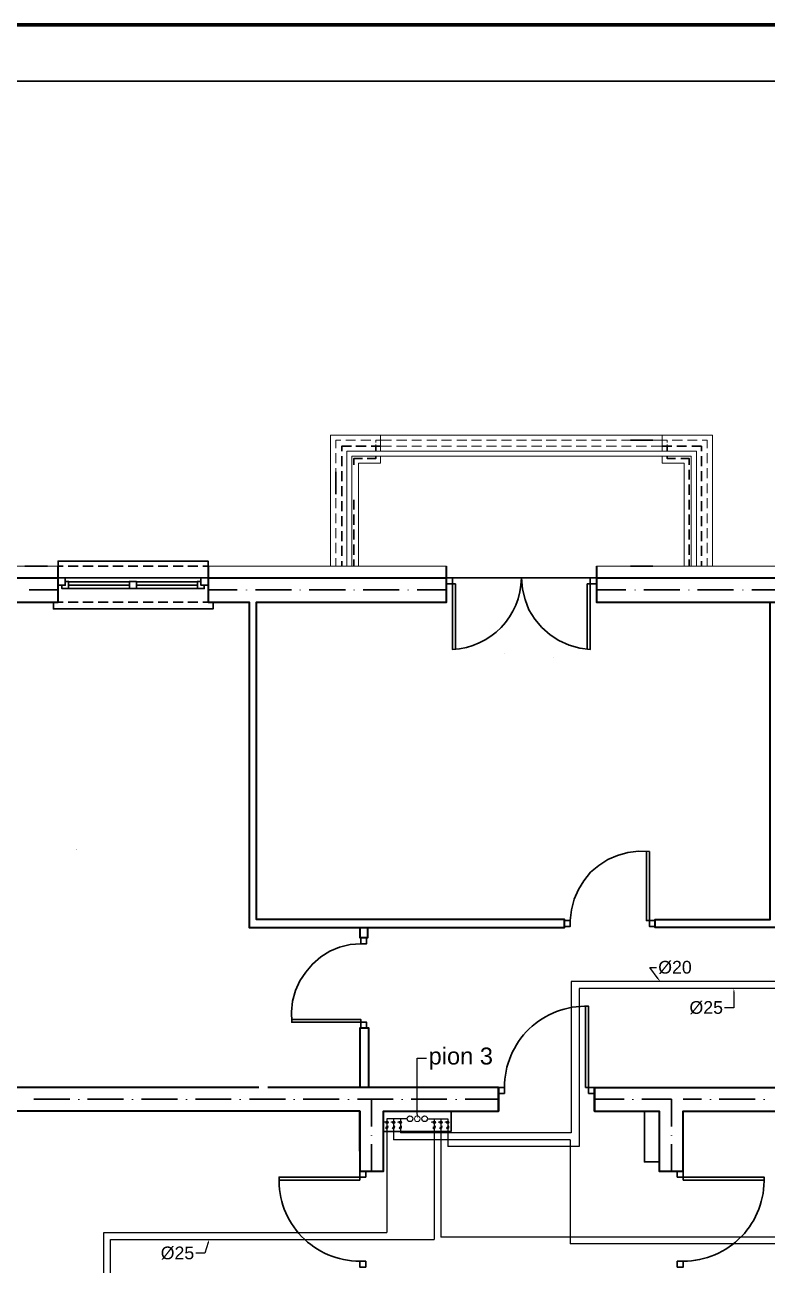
# Model space of a CAD drawing. Header units: millimetres. Extents: x 135 to 13042, y 991 to 8969.
# Drawn here: x 8216 to 8875, y 6784 to 7884 of the extents above; entities that cross this region are included whole.
import ezdxf
from ezdxf import colors
from ezdxf.entities.mleader import LeaderData, LeaderLine
from ezdxf.math import Vec2, Vec3

# ---------------------------------------------------------------- set-up
doc = ezdxf.new("R2010")
doc.units = ezdxf.units.MM
doc.linetypes.add('ACAD_ISO02W100', pattern=[15, 12, -3])
for name, color, linetype, lineweight in [('cyrkulacja', 100, 'ACAD_ISO02W100', 18), ('woda ciepła', 10, 'Continuous', 18), ('woda zimna', 140, 'Continuous', 18)]:
    doc.layers.add(name, color=color, linetype=linetype, lineweight=lineweight)
doc.layers.add('woda ciepła średnice', color=10, linetype='Continuous')
doc.layers.add('woda zimna średnice', color=140, linetype='Continuous')
doc.styles.get("Standard").update_dxf_attribs({"font": 'arial.ttf'})

msp = doc.modelspace()

# ---------------------------------------------------------------- hatches: boundary and pattern name
at = {"transparency": 33554559}
msp.add_hatch(color=256, dxfattribs=at).paths.add_polyline_path([(8261.6, 7152.7), (8262, 7152.3), (8262.4, 7152.3), (8262.8, 7152.7), (8263.1, 7152.7)])
at = {"layer": 'woda ciepła', "lineweight": 25}
h = msp.add_hatch(color=256, dxfattribs=at)
h.dxf.hatch_style = 1
edge = h.paths.add_edge_path()
edge.add_arc((8537.6, 6910.4), 1, 0, 360)
h = msp.add_hatch(color=256, dxfattribs=at)
h.dxf.hatch_style = 1
edge = h.paths.add_edge_path()
edge.add_arc((8543.6, 6910.4), 1, 0, 360)
h = msp.add_hatch(color=256, dxfattribs=at)
h.dxf.hatch_style = 1
edge = h.paths.add_edge_path()
edge.add_arc((8549.6, 6910.4), 1, 0, 360)
at = {"layer": 'woda zimna', "lineweight": 25}
h = msp.add_hatch(color=256, dxfattribs=at)
h.dxf.hatch_style = 1
edge = h.paths.add_edge_path()
edge.add_arc((8579.6, 6910.4), 1, 0, 360)
h = msp.add_hatch(color=256, dxfattribs=at)
h.dxf.hatch_style = 1
edge = h.paths.add_edge_path()
edge.add_arc((8585.6, 6910.4), 1, 0, 360)
h = msp.add_hatch(color=256, dxfattribs=at)
h.dxf.hatch_style = 1
edge = h.paths.add_edge_path()
edge.add_arc((8591.6, 6910.4), 1, 0, 360)

# ---------------------------------------------------------------- linework, layer by layer
at = {"linetype": 'ByBlock', "lineweight": 70}
msp.add_lwpolyline([(7442.4, 7883.7), (13042.4, 7883.7), (13042.4, 5783.7), (7442.4, 5783.7)], close=True, dxfattribs=at)
at = {"linetype": 'ByBlock', "lineweight": 35}
msp.add_lwpolyline([(7542.4, 7833.7), (7542.4, 5833.7), (12992.4, 5833.7), (12992.4, 7833.7)], close=True, dxfattribs=at)
at = {"lineweight": 9}
for points in [[(8532, 7519.8), (8487.7, 7519.8), (8487.7, 7403.6)], [(8496.7, 7515.3), (8492.2, 7515.3), (8492.2, 7508.2)], [(8509.9, 7515.3), (8501.2, 7515.3)], [(8523.4, 7515.3), (8514.4, 7515.3)], [(8541.7, 7515.3), (8532, 7515.3), (8527.9, 7515.3), (8527.9, 7513.4)], [(8532, 7505.5), (8532, 7519.8), (8826.3, 7519.8), (8826.3, 7403.6)], [(8555.2, 7515.3), (8546.2, 7515.3)], [(8568.4, 7515.3), (8559.7, 7515.3)], [(8581.9, 7515.3), (8572.9, 7515.3)], [(8595, 7515.3), (8586, 7515.3)], [(8608.5, 7515.3), (8599.5, 7515.3)], [(8621.6, 7515.3), (8612.6, 7515.3)], [(8634.7, 7515.3), (8626.1, 7515.3)], [(8648.2, 7515.3), (8639.2, 7515.3)], [(8661.3, 7515.3), (8652.7, 7515.3)], [(8674.9, 7515.3), (8665.9, 7515.3)], [(8688, 7515.3), (8679, 7515.3)], [(8701.5, 7515.3), (8692.5, 7515.3)], [(8714.6, 7515.3), (8705.6, 7515.3)], [(8727.7, 7515.3), (8719.1, 7515.3)], [(8741.2, 7515.3), (8732.2, 7515.3)], [(8754.3, 7515.3), (8745.7, 7515.3)], [(8767.8, 7515.3), (8758.8, 7515.3)], [(8786.2, 7513.4), (8786.2, 7515.3), (8781.7, 7515.3), (8772, 7515.3)], [(8781.7, 7519.8), (8781.7, 7505.5)], [(8799.7, 7515.3), (8790.7, 7515.3)], [(8812.8, 7515.3), (8804.2, 7515.3)], [(8817.3, 7515.3), (8821.8, 7515.3), (8821.8, 7508.2)], [(8492.2, 7503.7), (8492.2, 7495)], [(8502, 7403.6), (8502, 7505.5), (8812.1, 7505.5), (8812.1, 7403.6)], [(8527.9, 7510), (8527.9, 7511.5)], [(8532, 7510), (8541.7, 7510)], [(8546.2, 7510), (8555.2, 7510)], [(8559.7, 7510), (8568.4, 7510)], [(8572.9, 7510), (8581.9, 7510)], [(8586, 7510), (8595, 7510)], [(8599.5, 7510), (8608.5, 7510)], [(8612.6, 7510), (8621.6, 7510)], [(8626.1, 7510), (8634.7, 7510)], [(8639.2, 7510), (8648.2, 7510)], [(8652.7, 7510), (8661.3, 7510)], [(8665.9, 7510), (8674.9, 7510)], [(8679, 7510), (8688, 7510)], [(8692.5, 7510), (8701.5, 7510)], [(8705.6, 7510), (8714.6, 7510)], [(8719.1, 7510), (8727.7, 7510)], [(8732.2, 7510), (8741.2, 7510)], [(8745.7, 7510), (8754.3, 7510)], [(8758.8, 7510), (8767.8, 7510)], [(8772, 7510), (8781.7, 7510)], [(8786.2, 7510), (8786.2, 7511.5)], [(8821.8, 7503.7), (8821.8, 7495)], [(8506.5, 7403.6), (8506.5, 7501), (8807.6, 7501), (8807.6, 7403.6)], [(8532, 7501), (8532, 7495), (8512.5, 7495), (8512.5, 7403.6)], [(8781.7, 7501), (8781.7, 7495), (8801.2, 7495), (8801.2, 7403.6)], [(8492.2, 7490.5), (8492.2, 7481.5)], [(8821.8, 7490.5), (8821.8, 7481.5)], [(8492.2, 7477), (8492.2, 7468.4)], [(8821.8, 7477), (8821.8, 7468.4)], [(8492.2, 7463.9), (8492.2, 7454.9)], [(8821.8, 7463.9), (8821.8, 7454.9)], [(8492.2, 7450.4), (8492.2, 7441.8)], [(8821.8, 7450.4), (8821.8, 7441.8)], [(8492.2, 7437.3), (8492.2, 7428.3)], [(8821.8, 7437.3), (8821.8, 7428.3)], [(8492.2, 7424.2), (8492.2, 7415.2)], [(8821.8, 7424.2), (8821.8, 7415.2)], [(8492.2, 7410.7), (8492.2, 7403.6)], [(8821.8, 7410.7), (8821.8, 7403.6)], [(7990.2, 7260.3), (7990.2, 7270.8), (8157.4, 7270.8), (8157.4, 7403.6), (8245.9, 7403.6)], [(8379, 7403.6), (8590.5, 7403.6)], [(8723.6, 7403.6), (8935.1, 7403.6)]]:
    msp.add_lwpolyline(points, dxfattribs=at)
at = {"lineweight": 35}
for points in [[(8773.5, 7515.3), (8753.6, 7515.3)], [(8506.1, 7510), (8497.5, 7510), (8497.5, 7505.5)], [(8510.2, 7510), (8519.2, 7510)], [(8523.7, 7510), (8532, 7510)], [(8527.9, 7510), (8527.9, 7505.5)], [(8781.7, 7510), (8790.3, 7510)], [(8786.2, 7510), (8786.2, 7505.5)], [(8794.8, 7510), (8803.5, 7510)], [(8808, 7510), (8816.6, 7510), (8816.6, 7505.5)], [(8497.5, 7501), (8497.5, 7492.4)], [(8515.9, 7499.2), (8508.4, 7499.2), (8508.4, 7493.5)], [(8527.9, 7501), (8527.9, 7499.2), (8520, 7499.2)], [(8786.2, 7501), (8786.2, 7499.2), (8793.7, 7499.2)], [(8798.2, 7499.2), (8805.7, 7499.2), (8805.7, 7493.5)], [(8816.6, 7501), (8816.6, 7492.4)], [(8492.2, 7487.2), (8492.2, 7467.3)], [(8497.5, 7487.9), (8497.5, 7478.9)], [(8805.7, 7489), (8805.7, 7480.4)], [(8816.6, 7487.9), (8816.6, 7478.9)], [(8497.5, 7474.4), (8497.5, 7465.8)], [(8805.7, 7475.9), (8805.7, 7466.9)], [(8816.6, 7474.4), (8816.6, 7465.8)], [(8497.5, 7461.3), (8497.5, 7452.3)], [(8508.4, 7462.4), (8508.4, 7453.8)], [(8805.7, 7462.4), (8805.7, 7453.8)], [(8816.6, 7461.3), (8816.6, 7452.3)], [(8508.4, 7449.3), (8508.4, 7440.3)], [(8805.7, 7449.3), (8805.7, 7440.3)], [(8497.5, 7447.8), (8497.5, 7439.2)], [(8816.6, 7447.8), (8816.6, 7439.2)], [(8497.5, 7434.7), (8497.5, 7425.7)], [(8508.4, 7436.2), (8508.4, 7427.2)], [(8805.7, 7436.2), (8805.7, 7427.2)], [(8816.6, 7434.7), (8816.6, 7425.7)], [(8497.5, 7421.5), (8497.5, 7412.6)], [(8508.4, 7422.7), (8508.4, 7413.7)], [(8805.7, 7422.7), (8805.7, 7413.7)], [(8816.6, 7421.5), (8816.6, 7412.6)], [(8245.9, 7406.2), (8245.9, 7371.7), (8245.9, 7408.1), (8379, 7408.1), (8379, 7371.7), (8379, 7406.2)], [(8497.5, 7408.1), (8497.5, 7403.6)], [(8508.4, 7409.6), (8508.4, 7403.6)], [(8805.7, 7409.6), (8805.7, 7403.6)], [(8816.6, 7408.1), (8816.6, 7403.6)], [(8236.5, 7403.6), (8216.6, 7403.6)], [(8250.4, 7403.6), (8245.9, 7403.6)], [(8252.3, 7393.1), (8372.6, 7393.1)], [(8263.9, 7403.6), (8254.9, 7403.6)], [(8277, 7403.6), (8268, 7403.6)], [(8290.5, 7403.6), (8281.5, 7403.6)], [(8303.6, 7403.6), (8294.6, 7403.6)], [(8316.8, 7403.6), (8308.1, 7403.6)], [(8330.3, 7403.6), (8321.3, 7403.6)], [(8343.4, 7403.6), (8334.8, 7403.6)], [(8356.9, 7403.6), (8347.9, 7403.6)], [(8370, 7403.6), (8361, 7403.6)], [(8379, 7403.6), (8374.5, 7403.6)], [(8595.7, 7393.1), (8718, 7393.1)], [(8773.5, 7403.6), (8753.6, 7403.6)], [(8220.4, 7382.6), (8245.9, 7382.6)], [(8255.3, 7383.7), (8249.3, 7383.7), (8249.3, 7386.7)], [(8252.3, 7390.1), (8255.3, 7390.1), (8255.3, 7383.7), (8309.3, 7383.7)], [(8255.3, 7389.7), (8309.3, 7389.7)], [(8255.3, 7386.7), (8309.3, 7386.7)], [(8315.6, 7389.7), (8369.6, 7389.7)], [(8315.6, 7386.7), (8369.6, 7386.7)], [(8315.6, 7383.7), (8369.6, 7383.7)], [(8372.6, 7390.1), (8369.6, 7390.1), (8369.6, 7383.7), (8375.6, 7383.7), (8375.6, 7386.7)], [(8379, 7382.6), (8404.9, 7382.6)], [(8413.1, 7382.6), (8413.1, 7382.2)], [(8421, 7382.6), (8452.9, 7382.6)], [(8460.7, 7382.6), (8460.7, 7382.2)], [(8468.6, 7382.6), (8500.9, 7382.6)], [(8508.7, 7382.6), (8508.7, 7382.2)], [(8516.6, 7382.6), (8548.5, 7382.6)], [(8556.4, 7382.6), (8556.4, 7382.2)], [(8564.6, 7382.6), (8590.5, 7382.6)], [(8598.4, 7329.7), (8598.4, 7387.8), (8590.5, 7387.8)], [(8723.6, 7387.8), (8715.3, 7387.8), (8715.3, 7329.7)], [(8723.6, 7382.6), (8749.5, 7382.6)], [(8757.7, 7382.6), (8757.7, 7382.2)], [(8765.6, 7382.6), (8797.5, 7382.6)], [(8805.3, 7382.6), (8805.3, 7382.2)], [(8813.2, 7382.6), (8845.1, 7382.6)], [(8853.3, 7382.6), (8853.3, 7382.2)], [(8861.2, 7382.6), (8893.1, 7382.6)], [(8374.5, 7371.7), (8383.5, 7371.7), (8383.5, 7365.7), (8241.8, 7365.7), (8241.8, 7371.7), (8250.4, 7371.7)], [(8254.9, 7371.7), (8263.9, 7371.7)], [(8268, 7371.7), (8277, 7371.7)], [(8281.5, 7371.7), (8290.5, 7371.7)], [(8294.6, 7371.7), (8303.6, 7371.7)], [(8308.1, 7371.7), (8316.8, 7371.7)], [(8321.3, 7371.7), (8330.3, 7371.7)], [(8334.8, 7371.7), (8343.4, 7371.7)], [(8347.9, 7371.7), (8356.9, 7371.7)], [(8361, 7371.7), (8370, 7371.7)], [(8382.7, 7371.7), (8402.6, 7371.7)], [(8438.6, 7371.7), (8458.5, 7371.7)], [(8245.9, 7365.7), (8379, 7365.7)], [(8700.3, 7086.7), (8700.3, 7089.3), (8695.1, 7089.3), (8695.1, 7084.1), (8700.3, 7084.1), (8700.3, 7089.3), (8701.5, 7098.7), (8703.7, 7108.1), (8707.5, 7116.7), (8712.3, 7124.6), (8718.3, 7132.1), (8725.5, 7138.1), (8733.7, 7143.3), (8742.3, 7147.1), (8751.3, 7149.7), (8760.7, 7150.8), (8770.5, 7150.5), (8770.5, 7089.3), (8770.5, 7084.1), (8775.7, 7084.1)], [(8767.8, 7150.5), (8767.8, 7089.3), (8775.7, 7089.3)], [(8457.4, 7083), (8437.9, 7083)], [(8438.6, 7083), (8458.5, 7083)], [(8448, 7083.3), (8448, 7083), (8448, 7082.6)], [(8517, 7068.7), (8514.4, 7068.7), (8514.4, 7074.3), (8519.6, 7074.3), (8519.6, 7068.7), (8514.4, 7068.7), (8505, 7068), (8495.6, 7065.7), (8487, 7062), (8479.1, 7057.1), (8471.6, 7050.7), (8465.6, 7043.6), (8460.4, 7035.7), (8456.6, 7027.1), (8454, 7017.7), (8452.9, 7008.3), (8453.2, 6999), (8514.4, 6999), (8519.6, 6999), (8519.6, 6993.7)], [(8713.8, 7013.2), (8713.8, 6941.2), (8721.7, 6941.2)], [(8453.2, 7001.6), (8514.4, 7001.6), (8514.4, 6993.7)], [(8401.5, 6941.2), (8382, 6941.2)], [(8457.4, 6941.2), (8437.9, 6941.2)], [(8256.4, 6930.7), (8224.5, 6930.7)], [(8264.3, 6930.7), (8264.3, 6930.3)], [(8304, 6930.7), (8272.1, 6930.7)], [(8311.9, 6930.7), (8311.9, 6930.3)], [(8352, 6930.7), (8320.1, 6930.7)], [(8359.9, 6930.7), (8359.9, 6930.3)], [(8399.6, 6930.7), (8367.8, 6930.7)], [(8407.5, 6930.7), (8407.5, 6930.3)], [(8447.6, 6930.7), (8415.7, 6930.7)], [(8418.4, 6920.2), (8437.9, 6920.2)], [(8455.5, 6930.7), (8455.5, 6930.3)], [(8495.2, 6930.7), (8463.4, 6930.7)], [(8503.5, 6930.7), (8503.5, 6930.3)], [(8543.2, 6930.7), (8511.4, 6930.7)], [(8524.1, 6906.7), (8524.1, 6930.7)], [(8551.1, 6930.7), (8551.1, 6930.3)], [(8590.9, 6930.7), (8559, 6930.7)], [(8599.1, 6930.7), (8599.1, 6930.3)], [(8636.6, 6930.7), (8607, 6930.7)], [(8748, 6930.7), (8721.7, 6930.7)], [(8755.8, 6930.7), (8755.8, 6930.3)], [(8790, 6906.7), (8790, 6930.7), (8763.7, 6930.7)], [(8800.5, 6930.7), (8816.6, 6930.7)], [(8824.5, 6930.7), (8824.5, 6930.3)], [(8832.3, 6930.7), (8864.2, 6930.7)], [(8872.1, 6930.7), (8872.1, 6930.3)], [(8524.1, 6898.8), (8524.1, 6898.5)], [(8790, 6898.8), (8790, 6898.5)], [(8513.6, 6896.2), (8513.6, 6876.3)], [(8524.1, 6867), (8524.1, 6891)], [(8790, 6867), (8790, 6891)], [(8800.5, 6871.1), (8800.5, 6891)], [(8441.6, 6859.1), (8513.6, 6859.1), (8513.6, 6867)], [(8872.1, 6859.1), (8800.5, 6859.1), (8800.5, 6867)]]:
    msp.add_lwpolyline(points, dxfattribs=at)
at = {"lineweight": 40}
for points in [[(8513.6, 6884.6), (8513.6, 6920.2), (8189.3, 6920.2), (8189.3, 6862.5), (8168.3, 6862.5), (8168.3, 7238.9), (7990.2, 7238.9), (7990.2, 7260.3), (8168.3, 7260.3), (8168.3, 7393.1), (8245.9, 7393.1)], [(8424, 6941.2), (8189.3, 6941.2), (8189.3, 7371.7), (8245.9, 7371.7), (8245.9, 7403.6)], [(8379, 7403.6), (8379, 7371.7), (8415.4, 7371.7), (8415.4, 7083), (8695.1, 7083), (8695.1, 7090.1), (8422.1, 7090.1), (8422.1, 7371.7), (8590.5, 7371.7), (8590.5, 7403.6)], [(8379, 7393.1), (8590.5, 7393.1)], [(8721.7, 6941.2), (8721.7, 6920.2), (8721.7, 6941.2), (9124.8, 6941.2), (9124.8, 7371.7), (9067.8, 7371.7), (9067.8, 7403.6)], [(8723.6, 7403.6), (8723.6, 7371.7), (8935.1, 7371.7), (8935.1, 7403.6)], [(8723.6, 7393.1), (8935.1, 7393.1)], [(8884.5, 7371.7), (8884.5, 7083), (8775.7, 7083), (8775.7, 7090.1), (8877.7, 7090.1), (8877.7, 7371.7)], [(8721.7, 6920.2), (8779.1, 6920.2), (8779.1, 6867), (8800.5, 6867), (8800.5, 6920.2), (9124.8, 6920.2), (9124.8, 6862.5), (9145.8, 6862.5), (9145.8, 7238.9), (9209.6, 7238.9), (9209.6, 7270.8)], [(8513.6, 7083), (8513.6, 7074.3), (8520.7, 7074.3), (8520.7, 7083)], [(8521.5, 6941.2), (8521.5, 6993.7), (8513.6, 6993.7), (8513.6, 6941.2)], [(8513.6, 6920.2), (8513.6, 6867), (8534.6, 6867), (8534.6, 6920.2), (8636.6, 6920.2), (8636.6, 6941.2), (8431.9, 6941.2)], [(8636.6, 6941.2), (8636.6, 6920.2)]]:
    msp.add_lwpolyline(points, dxfattribs=at)
at = {"lineweight": 35}
for points in [[(8245.9, 7393.1), (8245.9, 7386.7), (8252.3, 7386.7), (8252.3, 7393.1)], [(8372.6, 7393.1), (8372.6, 7386.7), (8379, 7386.7), (8379, 7393.1)], [(8315.6, 7390.1), (8315.6, 7383.7), (8312.6, 7383.7), (8309.3, 7383.7), (8309.3, 7390.1), (8312.6, 7390.1)], [(8415.4, 7298.9), (8415.4, 7318.8)], [(8422.1, 7319.6), (8422.1, 7300.1)], [(8437.9, 7090.1), (8457.4, 7090.1)], [(8513.6, 6964.1), (8513.6, 6984)], [(8636.6, 6936), (8636.6, 6941.2), (8641.9, 6941.2), (8641.9, 6936)], [(8594.6, 6920.2), (8534.6, 6920.2), (8534.6, 6902.2), (8594.6, 6902.2)], [(8766, 6920.2), (8766, 6875.2), (8779.1, 6875.2), (8779.1, 6920.2)], [(8518.9, 6781.9), (8513.6, 6781.9), (8513.6, 6787.1), (8518.9, 6787.1)], [(8795.2, 6781.9), (8800.5, 6781.9), (8800.5, 6787.1), (8795.2, 6787.1)]]:
    msp.add_lwpolyline(points, close=True, dxfattribs=at)
for points in [[(8723.6, 7393.1), (8718, 7393.1), (8718, 7387.8), (8718, 7329.7), (8708.6, 7330.8), (8699.2, 7333.4), (8690.2, 7337.6), (8682.4, 7342.8), (8674.9, 7349.2), (8668.9, 7356.7), (8663.6, 7364.9), (8660.2, 7373.9), (8658, 7383.3), (8656.9, 7393.1, -0.397955), (8595.7, 7329.7), (8595.7, 7387.8), (8595.7, 7393.1), (8590.5, 7393.1)], [(8641.9, 6941.2, -0.427698), (8716.5, 7013.2), (8716.5, 6941.2), (8716.5, 6936), (8721.7, 6936)], [(8513.6, 6787.1, -0.426099), (8442, 6861.7), (8513.6, 6861.7), (8518.9, 6861.7), (8518.9, 6867)], [(8800.5, 6787.1, 0.426099), (8872.1, 6861.7), (8800.5, 6861.7), (8795.2, 6861.7), (8795.2, 6867)]]:
    msp.add_lwpolyline(points, format="xyb", dxfattribs=at)
at = {"lineweight": 35, "transparency": 33554559}
for points in [[(8641.9, 7326.3), (8642.2, 7326.3), (8641.9, 7327.4), (8641.9, 7326.7)], [(8685, 7322.6), (8685, 7322.2), (8686.1, 7322.6), (8685.4, 7322.6)]]:
    msp.add_solid(points, dxfattribs=at)
at = {"layer": 'cyrkulacja', "linetype": 'Continuous'}
msp.add_circle((8564.6, 6913.5), 2.52, dxfattribs=at)
at = {"layer": 'woda ciepła', "lineweight": 25}
for p, q in [((9119.4, 7035.1), (8701, 7035.1)), ((8701, 7035.1), (8701, 6900.9)), ((8535.6, 6910), (8535.6, 6910.8)), ((8536.6, 6910.4), (8535.6, 6910.4)), ((8537.6, 6913.5), (8537.6, 6812.5)), ((8543.6, 6913.5), (8537.6, 6913.5)), ((8541.6, 6910), (8541.6, 6910.8)), ((8542.6, 6910.4), (8541.6, 6910.4)), ((8543.6, 6913.5), (8543.6, 6894.9)), ((8549.6, 6913.5), (8543.6, 6913.5)), ((8547.6, 6910), (8547.6, 6910.8)), ((8548.6, 6910.4), (8547.6, 6910.4)), ((8549.6, 6913.5), (8549.6, 6900.9)), ((8555.6, 6913.5), (8549.6, 6913.5)), ((8701, 6900.9), (8549.6, 6900.9)), ((8700.1, 6894.9), (8543.6, 6894.9)), ((8700.1, 6894.9), (8700.1, 6802.4)), ((8286.6, 6516.8), (8286.6, 6812.5)), ((8286.6, 6812.5), (8537.6, 6812.5)), ((9052.2, 6802.4), (8700.1, 6802.4))]:
    msp.add_line(p, q, dxfattribs=at)
for points in [[(8536.6, 6904.6), (8537.6, 6905.7), (8538.6, 6906.8)], [(8538.3, 6906.2), (8538.6, 6906.8), (8538.1, 6906.5)], [(8542.6, 6904.6), (8543.6, 6905.7), (8544.6, 6906.8)], [(8544.3, 6906.2), (8544.6, 6906.8), (8544.1, 6906.5)], [(8548.6, 6904.6), (8549.6, 6905.7), (8550.6, 6906.8)], [(8550.3, 6906.2), (8550.6, 6906.8), (8550.1, 6906.5)]]:
    msp.add_lwpolyline(points, dxfattribs=at)
for centre, radius in [((8537.6, 6910.4), 1), ((8543.6, 6910.4), 1), ((8549.6, 6910.4), 1), ((8558.1, 6913.5), 2.52)]:
    msp.add_circle(centre, radius, dxfattribs=at)
at = {"layer": 'woda ciepła', "linetype": 'Continuous', "lineweight": 25}
for centre in [(8537.6, 6905.7), (8543.6, 6905.7), (8549.6, 6905.7)]:
    msp.add_circle(centre, 0.75, dxfattribs=at)
at = {"layer": 'woda zimna', "lineweight": 25}
for p, q in [((9121.8, 7029.1), (8708.3, 7029.1)), ((8708.3, 7029.1), (8708.3, 6888.9)), ((8573.6, 6913.5), (8579.6, 6913.5)), ((8577.6, 6910), (8577.6, 6910.8)), ((8578.6, 6910.4), (8577.6, 6910.4)), ((8579.6, 6913.5), (8579.6, 6806.5)), ((8579.6, 6913.5), (8585.6, 6913.5)), ((8583.6, 6910), (8583.6, 6910.8)), ((8584.6, 6910.4), (8583.6, 6910.4)), ((8585.6, 6913.5), (8585.6, 6808.4)), ((8585.6, 6913.5), (8591.6, 6913.5)), ((8589.6, 6910), (8589.6, 6910.8)), ((8590.6, 6910.4), (8589.6, 6910.4)), ((8591.6, 6913.5), (8591.6, 6888.9)), ((8708.3, 6888.9), (8591.6, 6888.9)), ((8292.6, 6806.5), (8579.6, 6806.5)), ((8292.6, 6673.7), (8292.6, 6806.5)), ((9058.2, 6808.4), (8585.6, 6808.4))]:
    msp.add_line(p, q, dxfattribs=at)
for points in [[(8578.6, 6904.6), (8579.6, 6905.7), (8580.6, 6906.8)], [(8580.4, 6906.2), (8580.6, 6906.8), (8580.1, 6906.5)], [(8584.6, 6904.6), (8585.6, 6905.7), (8586.6, 6906.8)], [(8586.4, 6906.2), (8586.6, 6906.8), (8586.1, 6906.5)], [(8590.6, 6904.6), (8591.6, 6905.7), (8592.6, 6906.8)], [(8592.4, 6906.2), (8592.6, 6906.8), (8592.1, 6906.5)]]:
    msp.add_lwpolyline(points, dxfattribs=at)
for centre, radius in [((8571.1, 6913.5), 2.52), ((8579.6, 6910.4), 1), ((8585.6, 6910.4), 1), ((8591.6, 6910.4), 1)]:
    msp.add_circle(centre, radius, dxfattribs=at)
at = {"layer": 'woda zimna', "linetype": 'Continuous', "lineweight": 25}
for centre in [(8579.6, 6905.7), (8585.6, 6905.7), (8591.6, 6905.7)]:
    msp.add_circle(centre, 0.75, dxfattribs=at)

# ---------------------------------------------------------------- leaders
at = {"linetype": 'ByBlock', "lineweight": 35}
ml = msp.add_multileader_mtext('Standard', dxfattribs=at)
ml.set_content('pion 3', color=256)
ml.set_leader_properties()
ml.build(insert=Vec2(0, 0))
ctx = ml.context
ctx.base_point, ctx.char_height, ctx.plane_origin = Vec3(8572.6, 6967.1), 15, Vec3(8564.6, 6913.5)
notes = []
notes.append((ctx, [(0, (1, 1, 0), (8564.6, 6967.1), (1, 0), 8, [(0, [(8564.6, 6913.5)], 0, [])])]))
ctx.mtext.insert, ctx.mtext.flow_direction = Vec3(8574.6, 6976.6), 5
at = {"layer": 'woda ciepła średnice', "linetype": 'ByBlock', "lineweight": 35}
ml = msp.add_multileader_mtext('Standard', dxfattribs=at)
ml.set_content('%%C20', color=256)
ml.set_leader_properties()
ml.build(insert=Vec2(0, 0))
ml.multileader.update_dxf_attribs({"arrow_head_size": 3})
ctx = ml.context
ctx.base_point, ctx.char_height, ctx.arrow_head_size, ctx.landing_gap_size, ctx.plane_origin = Vec3(8776.8, 7047.6), 11.25, 3, 1.5, Vec3(8779, 7039.1)
notes.append((ctx, [(0, (1, 1, 0), (8770.8, 7047.6), (1, 0), 6, [(0, [(8780.1, 7035.1)], 0, [])])]))
ctx.mtext.insert, ctx.mtext.width, ctx.mtext.flow_direction = Vec3(8778.3, 7053.5), 28.181, 5
at = {"layer": 'woda zimna średnice', "linetype": 'ByBlock', "lineweight": 35}
ml = msp.add_multileader_mtext('Standard', dxfattribs=at)
ml.set_content('%%C25', color=256)
ml.set_leader_properties()
ml.build(insert=Vec2(0, 0))
ml.multileader.update_dxf_attribs({"arrow_head_size": 3})
ctx = ml.context
ctx.base_point, ctx.char_height, ctx.arrow_head_size, ctx.landing_gap_size, ctx.plane_origin = Vec3(8805.7, 7011.9), 11.25, 3, 1.5, Vec3(8845.4, 7029.1)
ctx.text_align_type = 2
notes.append((ctx, [(1, (1, 1, 0), (8845.2, 7011.9), (-1, 0), 8, [(0, [(8845.4, 7029.1)], 0, [])])]))
ctx.mtext.insert, ctx.mtext.alignment, ctx.mtext.flow_direction = Vec3(8835.7, 7017.8), 3, 5
ml = msp.add_multileader_mtext('Standard', dxfattribs=at)
ml.set_content('%%C25', color=256)
ml.set_leader_properties()
ml.build(insert=Vec2(0, 0))
ml.multileader.update_dxf_attribs({"arrow_head_size": 3})
ctx = ml.context
ctx.base_point, ctx.char_height, ctx.arrow_head_size, ctx.landing_gap_size, ctx.plane_origin = Vec3(8336.8, 6794.2), 11.25, 3, 1.5, Vec3(8380.1, 6806.5)
ctx.text_align_type = 2
notes.append((ctx, [(1, (1, 1, 0), (8376.2, 6794.2), (-1, 0), 8, [(0, [(8380.1, 6806.5)], 0, [])])]))
ctx.mtext.insert, ctx.mtext.alignment, ctx.mtext.flow_direction = Vec3(8366.7, 6800.1), 3, 5
for ctx, leaders in notes:
    for number, flags, end, landing, length, lines in leaders:
        leader = LeaderData()
        leader.index, (leader.has_last_leader_line, leader.has_dogleg_vector, leader.attachment_direction) = number, flags
        leader.last_leader_point, leader.dogleg_vector, leader.dogleg_length = Vec3(end), Vec3(landing), length
        for number, points, colour, breaks in lines:
            line = LeaderLine()
            line.index, line.vertices, line.color, line.breaks = number, Vec3.list(points), colors.encode_raw_color(colour), breaks
            leader.lines.append(line)
        ctx.leaders.append(leader)

doc.saveas('drawing.dxf')
